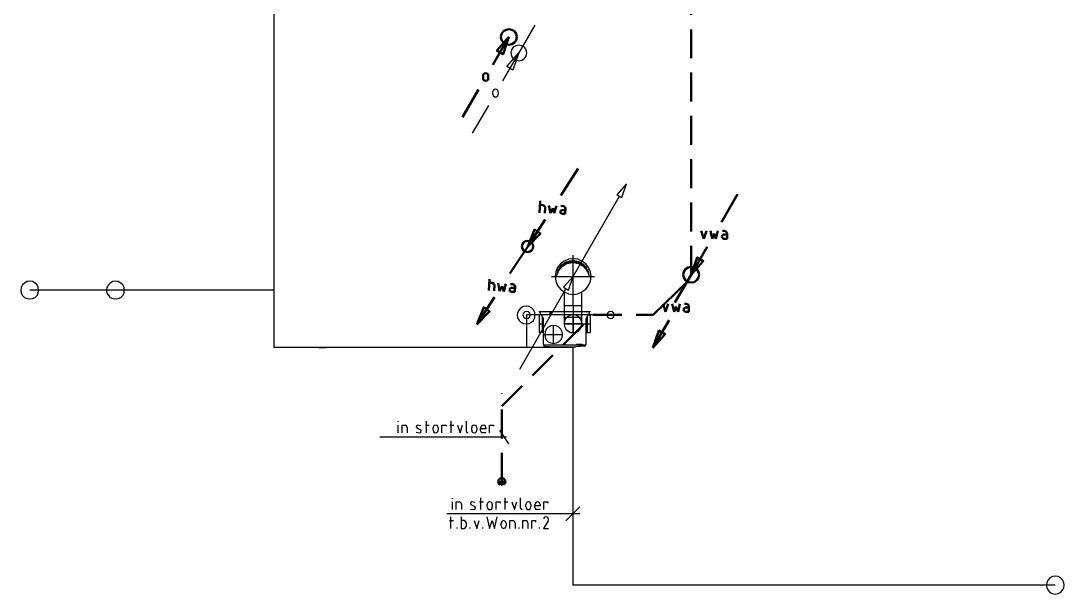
# Model space of a CAD drawing. Header units: metres. Extents: x -4.5 to 35.1, y -3.6 to 25.4.
# Drawn here: x 13.75 to 20.97, y 6.99 to 10.97 of the extents above; entities that cross this region are included whole.
import ezdxf

# ---------------------------------------------------------------- set-up
doc = ezdxf.new("R2010")
doc.units = ezdxf.units.M
doc.linetypes.add('VERDECKT2_S2', pattern=[0.27, 0.2, -0.07])
doc.layers.add('Standard', color=7, linetype='Continuous', lineweight=25)

msp = doc.modelspace()

# ---------------------------------------------------------------- linework, layer by layer
at = {"layer": 'Standard', "color": 202, "linetype": 'Continuous', "lineweight": 25}
for p, q in [((15.5, 12.93), (15.5, 8.7013)), ((17.307, 10.9361), (17.1968, 10.7442)), ((17.1458, 10.7646), (17.1417, 10.7442)), ((17.158, 10.783), (17.1458, 10.7646)), ((17.1764, 10.7932), (17.158, 10.783)), ((17.1968, 10.7973), (17.1764, 10.7932)), ((17.2172, 10.7932), (17.1968, 10.7973)), ((17.2356, 10.783), (17.2172, 10.7932)), ((17.2478, 10.7646), (17.2356, 10.783)), ((17.2519, 10.7442), (17.2478, 10.7646)), ((17.1968, 10.7442), (17.0845, 10.5503)), ((17.1417, 10.7442), (17.1458, 10.7218)), ((17.1458, 10.7218), (17.158, 10.7055)), ((17.158, 10.7055), (17.1764, 10.6932)), ((17.1764, 10.6932), (17.1968, 10.6891)), ((17.1968, 10.6891), (17.2172, 10.6932)), ((17.2172, 10.6932), (17.2356, 10.7055)), ((17.2356, 10.7055), (17.2478, 10.7218)), ((17.2478, 10.7218), (17.2519, 10.7442)), ((17.0192, 10.483), (17.0172, 10.4748)), ((17.0172, 10.4565), (17.0172, 10.4748)), ((17.0274, 10.4891), (17.0192, 10.483)), ((17.0356, 10.4912), (17.0274, 10.4891)), ((17.0437, 10.4891), (17.0356, 10.4912)), ((17.0519, 10.483), (17.0437, 10.4891)), ((17.0539, 10.4748), (17.0519, 10.483)), ((17.0539, 10.4748), (17.0539, 10.4565)), ((17.0172, 10.4565), (17.0192, 10.4463)), ((17.0192, 10.4463), (17.0274, 10.4402)), ((17.0274, 10.4402), (17.0356, 10.4381)), ((17.0356, 10.4381), (17.0437, 10.4402)), ((17.0437, 10.4402), (17.0519, 10.4463)), ((17.0519, 10.4463), (17.0539, 10.4565)), ((16.9866, 10.3789), (16.8743, 10.1871)), ((17.9417, 9.836), (17.8764, 9.7605)), ((17.9091, 9.7422), (17.9417, 9.836)), ((17.8764, 9.7605), (17.9091, 9.7422)), ((17.5723, 9.1952), (17.8927, 9.7503)), ((17.5723, 9.0462), (17.5723, 9.3421)), ((17.4641, 9.2564), (17.4519, 9.2258)), ((17.4846, 9.2809), (17.4641, 9.2564)), ((17.4723, 9.2299), (17.4723, 9.2462)), ((17.4764, 9.234), (17.4764, 9.2503)), ((17.4784, 9.2381), (17.4784, 9.2544)), ((17.4805, 9.2421), (17.4805, 9.2585)), ((17.4825, 9.2442), (17.4825, 9.2625)), ((17.5111, 9.3013), (17.4846, 9.2809)), ((17.4866, 9.2483), (17.4866, 9.2646)), ((17.4886, 9.2503), (17.4886, 9.2687)), ((17.4907, 9.2523), (17.4907, 9.2707)), ((17.4927, 9.2564), (17.4927, 9.2727)), ((17.4948, 9.2585), (17.4948, 9.2768)), ((17.4988, 9.2605), (17.4988, 9.2789)), ((17.5009, 9.2625), (17.5009, 9.2809)), ((17.5029, 9.2646), (17.5029, 9.283)), ((17.505, 9.2666), (17.505, 9.285)), ((17.507, 9.2666), (17.507, 9.285)), ((17.5396, 9.3136), (17.5111, 9.3013)), ((17.5111, 9.2687), (17.5111, 9.287)), ((17.5131, 9.2707), (17.5131, 9.2891)), ((17.5152, 9.2727), (17.5152, 9.2911)), ((17.5172, 9.2727), (17.5172, 9.2932)), ((17.5192, 9.2748), (17.5192, 9.2932)), ((17.5233, 9.2768), (17.5233, 9.2952)), ((17.5254, 9.2768), (17.5254, 9.2952)), ((17.5274, 9.2789), (17.5274, 9.2972)), ((17.5294, 9.2789), (17.5294, 9.2972)), ((17.5335, 9.2809), (17.5335, 9.2993)), ((17.5356, 9.2809), (17.5356, 9.2993)), ((17.5376, 9.283), (17.5376, 9.3013)), ((17.5723, 9.3177), (17.5396, 9.3136)), ((17.5396, 9.283), (17.5396, 9.3013)), ((17.5417, 9.283), (17.5417, 9.3013)), ((17.5458, 9.285), (17.5458, 9.3034)), ((17.5478, 9.285), (17.5478, 9.3034)), ((17.5499, 9.285), (17.5499, 9.3034)), ((17.5519, 9.285), (17.5519, 9.3054)), ((17.5539, 9.287), (17.5539, 9.3054)), ((17.558, 9.287), (17.558, 9.3054)), ((17.5601, 9.287), (17.5601, 9.3054)), ((17.5621, 9.287), (17.5621, 9.3054)), ((17.5641, 9.287), (17.5641, 9.3054)), ((17.5682, 9.287), (17.5682, 9.3054)), ((17.5703, 9.287), (17.5703, 9.3054)), ((17.605, 9.3136), (17.5723, 9.3177)), ((17.5723, 9.287), (17.5723, 9.3054)), ((17.5744, 9.287), (17.5744, 9.3054)), ((17.5764, 9.287), (17.5764, 9.3054)), ((17.5805, 9.287), (17.5805, 9.3054)), ((17.5825, 9.287), (17.5825, 9.3054)), ((17.5846, 9.287), (17.5846, 9.3054)), ((17.5866, 9.287), (17.5866, 9.3054)), ((17.5887, 9.287), (17.5887, 9.3054)), ((17.5927, 9.285), (17.5927, 9.3054)), ((17.5948, 9.285), (17.5948, 9.3034)), ((17.5968, 9.285), (17.5968, 9.3034)), ((17.5988, 9.285), (17.5988, 9.3034)), ((17.6009, 9.283), (17.6009, 9.3013)), ((17.6335, 9.3013), (17.605, 9.3136)), ((17.605, 9.283), (17.605, 9.3013)), ((17.607, 9.283), (17.607, 9.3013)), ((17.609, 9.2809), (17.609, 9.2993)), ((17.6111, 9.2809), (17.6111, 9.2993)), ((17.6152, 9.2789), (17.6152, 9.2972)), ((17.6172, 9.2789), (17.6172, 9.2972)), ((17.6192, 9.2768), (17.6192, 9.2952)), ((17.6213, 9.2768), (17.6213, 9.2952)), ((17.6233, 9.2748), (17.6233, 9.2932)), ((17.6274, 9.2727), (17.6274, 9.2932)), ((17.6294, 9.2727), (17.6294, 9.2911)), ((17.6315, 9.2707), (17.6315, 9.2891)), ((17.6601, 9.2809), (17.6335, 9.3013)), ((17.6335, 9.2687), (17.6335, 9.287)), ((17.6356, 9.2666), (17.6356, 9.285)), ((17.6396, 9.2666), (17.6396, 9.285)), ((17.6417, 9.2646), (17.6417, 9.283)), ((17.6437, 9.2625), (17.6437, 9.2809)), ((17.6458, 9.2605), (17.6458, 9.2789)), ((17.6499, 9.2585), (17.6499, 9.2768)), ((17.6519, 9.2564), (17.6519, 9.2727)), ((17.654, 9.2523), (17.654, 9.2707)), ((17.656, 9.2503), (17.656, 9.2687)), ((17.658, 9.2483), (17.658, 9.2646)), ((17.6784, 9.2564), (17.6601, 9.2809)), ((17.6621, 9.2442), (17.6621, 9.2625)), ((17.6642, 9.2421), (17.6642, 9.2585)), ((17.6662, 9.2381), (17.6662, 9.2544)), ((17.6682, 9.234), (17.6682, 9.2503)), ((17.6703, 9.2299), (17.6703, 9.2462)), ((17.6927, 9.2258), (17.6784, 9.2564)), ((17.4233, 9.1952), (17.7213, 9.1952)), ((17.4519, 9.2258), (17.4478, 9.1952)), ((17.4478, 9.1952), (17.4519, 9.1625)), ((17.46, 9.1972), (17.46, 9.2054)), ((17.4641, 9.2075), (17.4641, 9.2197)), ((17.4662, 9.2136), (17.4662, 9.2299)), ((17.4682, 9.2197), (17.4682, 9.236)), ((17.4703, 9.2258), (17.4703, 9.2421)), ((17.5723, 9.1952), (17.507, 9.1197)), ((17.5396, 9.0993), (17.5723, 9.1952)), ((17.6744, 9.2258), (17.6744, 9.2421)), ((17.6764, 9.2197), (17.6764, 9.236)), ((17.6784, 9.2136), (17.6784, 9.2299)), ((17.6805, 9.2075), (17.6805, 9.2197)), ((17.6846, 9.1972), (17.6846, 9.2054)), ((17.6968, 9.1952), (17.6927, 9.2258)), ((17.6927, 9.1625), (17.6968, 9.1952)), ((13.7512, 9.1184), (13.7492, 9.1)), ((13.7594, 9.1368), (13.7512, 9.1184)), ((13.7737, 9.149), (13.7594, 9.1368)), ((13.792, 9.1592), (13.7737, 9.149)), ((13.8104, 9.1612), (13.792, 9.1592)), ((13.8287, 9.1592), (13.8104, 9.1612)), ((13.8471, 9.149), (13.8287, 9.1592)), ((13.8614, 9.1368), (13.8471, 9.149)), ((13.8696, 9.1184), (13.8614, 9.1368)), ((13.8716, 9.1), (13.8696, 9.1184)), ((14.3451, 9.1184), (14.3431, 9.1)), ((14.3553, 9.1368), (14.3451, 9.1184)), ((14.3675, 9.149), (14.3553, 9.1368)), ((14.3859, 9.1592), (14.3675, 9.149)), ((14.4043, 9.1612), (14.3859, 9.1592)), ((14.4226, 9.1592), (14.4043, 9.1612)), ((14.441, 9.149), (14.4226, 9.1592)), ((14.4553, 9.1368), (14.441, 9.149)), ((14.4635, 9.1184), (14.4553, 9.1368)), ((14.4655, 9.1), (14.4635, 9.1184)), ((17.2029, 8.5523), (17.5233, 9.1095)), ((17.4519, 9.1625), (17.4641, 9.1319)), ((17.4641, 9.1319), (17.4846, 9.1074)), ((17.4846, 9.1074), (17.5111, 9.087)), ((17.507, 9.1197), (17.5396, 9.0993)), ((17.6335, 9.087), (17.6601, 9.1074)), ((17.6601, 9.1074), (17.6784, 9.1319)), ((17.6784, 9.1319), (17.6927, 9.1625)), ((13.7492, 9.1), (13.7512, 9.0796)), ((13.7512, 9.0796), (13.7594, 9.0633)), ((13.7594, 9.0633), (13.7737, 9.049)), ((13.7737, 9.049), (13.792, 9.0408)), ((13.792, 9.0408), (13.8104, 9.0388)), ((15.5, 9.1), (13.8104, 9.1)), ((13.8104, 9.0388), (13.8287, 9.0408)), ((13.8287, 9.0408), (13.8471, 9.049)), ((13.8471, 9.049), (13.8614, 9.0633)), ((13.8614, 9.0633), (13.8696, 9.0796)), ((13.8696, 9.0796), (13.8716, 9.1)), ((14.3431, 9.1), (14.3451, 9.0796)), ((14.3451, 9.0796), (14.3553, 9.0633)), ((14.3553, 9.0633), (14.3675, 9.049)), ((14.3675, 9.049), (14.3859, 9.0408)), ((14.3859, 9.0408), (14.4043, 9.0388)), ((14.4043, 9.0388), (14.4226, 9.0408)), ((14.4226, 9.0408), (14.441, 9.049)), ((14.441, 9.049), (14.4553, 9.0633)), ((14.4553, 9.0633), (14.4635, 9.0796)), ((14.4635, 9.0796), (14.4655, 9.1)), ((17.5111, 9.087), (17.5396, 9.0748)), ((17.5111, 9.087), (17.5111, 8.9911)), ((17.5396, 9.0748), (17.5723, 9.0707)), ((17.5723, 8.9911), (17.5723, 9.087)), ((17.5723, 9.0707), (17.605, 9.0748)), ((17.605, 9.0748), (17.6335, 9.087)), ((17.6335, 8.9911), (17.6335, 9.087)), ((17.1983, 8.9634), (17.1881, 8.9451)), ((17.2106, 8.9777), (17.1983, 8.9634)), ((17.2289, 8.9859), (17.2106, 8.9777)), ((17.2473, 8.9879), (17.2289, 8.9859)), ((17.2677, 8.9859), (17.2473, 8.9879)), ((17.284, 8.9777), (17.2677, 8.9859)), ((17.2983, 8.9634), (17.284, 8.9777)), ((17.3065, 8.9451), (17.2983, 8.9634)), ((17.6335, 8.9911), (17.5111, 8.9911)), ((17.5111, 8.9911), (17.5111, 8.8666)), ((17.5723, 8.9911), (17.5723, 8.8054)), ((17.6335, 8.8666), (17.6335, 8.9911)), ((17.1881, 8.9451), (17.1861, 8.9267)), ((17.1861, 8.9267), (17.1881, 8.9083)), ((17.1881, 8.9083), (17.1983, 8.89)), ((17.1983, 8.89), (17.2106, 8.8777)), ((17.709, 8.9278), (17.2499, 8.9278)), ((17.2499, 8.9278), (17.2499, 8.7013)), ((17.284, 8.8777), (17.2983, 8.89)), ((17.2983, 8.89), (17.3065, 8.9083)), ((17.3085, 8.9267), (17.3065, 8.9451)), ((17.3065, 8.9083), (17.3085, 8.9267)), ((17.3376, 8.9523), (17.6907, 8.9523)), ((17.3376, 8.9523), (17.3376, 8.9483)), ((17.3376, 8.9483), (17.3397, 8.9483)), ((17.3519, 8.9278), (17.3376, 8.9278)), ((17.3376, 8.9278), (17.3376, 8.8054)), ((17.3397, 8.9483), (17.3682, 8.9013)), ((17.358, 8.9156), (17.358, 8.8054)), ((17.3621, 8.9523), (17.3621, 8.9503)), ((17.3621, 8.9503), (17.3621, 8.9483)), ((17.3621, 8.9483), (17.3641, 8.9483)), ((17.6642, 8.9483), (17.3641, 8.9483)), ((17.3682, 8.7237), (17.3682, 8.9013)), ((17.4131, 8.9299), (17.4131, 8.9483)), ((17.4131, 8.9299), (17.4152, 8.9278)), ((17.4193, 8.9278), (17.4152, 8.9278)), ((17.4193, 8.9278), (17.4213, 8.9299)), ((17.4213, 8.9299), (17.4233, 8.9299)), ((17.4233, 8.9299), (17.4233, 8.9483)), ((17.6335, 8.9095), (17.507, 8.9095)), ((17.5131, 8.885), (17.5111, 8.8666)), ((17.5213, 8.9033), (17.5131, 8.885)), ((17.5356, 8.9176), (17.5213, 8.9033)), ((17.5539, 8.9258), (17.5356, 8.9176)), ((17.5723, 8.9278), (17.5539, 8.9258)), ((17.5907, 8.9258), (17.5723, 8.9278)), ((17.5723, 8.8054), (17.5723, 8.9278)), ((17.609, 8.9176), (17.5907, 8.9258)), ((17.6213, 8.9033), (17.609, 8.9176)), ((17.6315, 8.885), (17.6213, 8.9033)), ((17.6335, 8.8666), (17.6315, 8.885)), ((17.6886, 8.9483), (17.6601, 8.9013)), ((17.6601, 8.9013), (17.6601, 8.7237)), ((17.6642, 8.9483), (17.6662, 8.9483)), ((17.6662, 8.9483), (17.6682, 8.9503)), ((17.6682, 8.9523), (17.6682, 8.9503)), ((17.6703, 8.9156), (17.6703, 8.8054)), ((17.6784, 8.9278), (17.6907, 8.9278)), ((17.6886, 8.9483), (17.6907, 8.9483)), ((17.6907, 8.9483), (17.6886, 8.9483)), ((17.6907, 8.9523), (17.6907, 8.9483)), ((17.6907, 8.9278), (17.6907, 8.8054)), ((17.2106, 8.8777), (17.2289, 8.8675)), ((17.2289, 8.8675), (17.2473, 8.8655)), ((17.2473, 8.8655), (17.2677, 8.8675)), ((17.2677, 8.8675), (17.284, 8.8777)), ((17.3376, 8.8666), (17.3682, 8.8666)), ((17.3866, 8.8299), (17.3784, 8.8115)), ((17.4009, 8.8421), (17.3866, 8.8299)), ((17.4193, 8.8523), (17.4009, 8.8421)), ((17.4376, 8.8544), (17.4193, 8.8523)), ((17.456, 8.8523), (17.4376, 8.8544)), ((17.4376, 8.7299), (17.4376, 8.8544)), ((17.4744, 8.8421), (17.456, 8.8523)), ((17.4886, 8.8299), (17.4744, 8.8421)), ((17.4968, 8.8115), (17.4886, 8.8299)), ((17.5111, 8.8666), (17.5131, 8.8482)), ((17.5111, 8.8666), (17.6907, 8.8666)), ((17.6335, 8.8666), (17.5111, 8.8666)), ((17.5111, 8.8666), (17.5131, 8.8482)), ((17.5131, 8.8482), (17.5213, 8.8299)), ((17.5131, 8.8482), (17.5213, 8.8299)), ((17.5213, 8.8299), (17.5356, 8.8176)), ((17.5213, 8.8299), (17.5356, 8.8176)), ((17.5356, 8.8176), (17.5539, 8.8074)), ((17.5356, 8.8176), (17.5539, 8.8074)), ((17.5907, 8.8074), (17.609, 8.8176)), ((17.5907, 8.8074), (17.609, 8.8176)), ((17.609, 8.8176), (17.6213, 8.8299)), ((17.609, 8.8176), (17.6213, 8.8299)), ((17.6213, 8.8299), (17.6315, 8.8482)), ((17.6213, 8.8299), (17.6315, 8.8482)), ((17.6315, 8.8482), (17.6335, 8.8666)), ((17.6315, 8.8482), (17.6335, 8.8666)), ((17.3682, 8.8054), (17.3376, 8.8054)), ((17.3682, 8.7931), (17.4988, 8.7931)), ((17.3784, 8.8115), (17.3764, 8.7931)), ((17.3764, 8.7931), (17.3784, 8.7727)), ((17.3784, 8.7727), (17.3866, 8.7564)), ((17.3866, 8.7564), (17.4009, 8.7421)), ((17.4009, 8.7421), (17.4193, 8.7339)), ((17.456, 8.7339), (17.4744, 8.7421)), ((17.4744, 8.7421), (17.4886, 8.7564)), ((17.4886, 8.7564), (17.4968, 8.7727)), ((17.4988, 8.7931), (17.4968, 8.8115)), ((17.4968, 8.7727), (17.4988, 8.7931)), ((17.5539, 8.8074), (17.5723, 8.8054)), ((17.5539, 8.8074), (17.5723, 8.8054)), ((17.5723, 8.8054), (17.5907, 8.8074)), ((17.5723, 8.8054), (17.5907, 8.8074)), ((17.6601, 8.8054), (17.6703, 8.8054)), ((17.6703, 8.8054), (17.6907, 8.8054)), ((17.5703, 8.7013), (15.5, 8.7013)), ((15.8131, 8.7013), (15.862, 8.7013)), ((17.3682, 8.7237), (17.3703, 8.7217)), ((17.3682, 8.7217), (17.3682, 8.7197)), ((17.3682, 8.7217), (17.6601, 8.7217)), ((17.3682, 8.7197), (17.3703, 8.7135)), ((17.3703, 8.7217), (17.3703, 8.7237)), ((17.3703, 8.7217), (17.5968, 8.7217)), ((17.3703, 8.7135), (17.3743, 8.7115)), ((17.3743, 8.7115), (17.4396, 8.7074)), ((17.4193, 8.7339), (17.4376, 8.7299)), ((17.4376, 8.7299), (17.456, 8.7339)), ((17.4376, 8.7217), (17.4376, 8.7237)), ((17.4396, 8.7095), (17.4396, 8.7054)), ((17.5887, 8.7054), (17.4396, 8.7054)), ((17.5703, 8.7013), (17.5703, 7.0566)), ((17.654, 8.7115), (17.5887, 8.7074)), ((17.5887, 8.7095), (17.5887, 8.7054)), ((17.5968, 8.7258), (17.5968, 8.7237)), ((17.5968, 8.7258), (17.6356, 8.7258)), ((17.5968, 8.7237), (17.5968, 8.7217)), ((17.5968, 8.7217), (17.6335, 8.7217)), ((17.6131, 8.7176), (17.6131, 8.7095)), ((17.6131, 8.7176), (17.6172, 8.7176)), ((17.6152, 8.7135), (17.6172, 8.7135)), ((17.6172, 8.7176), (17.6172, 8.7095)), ((17.6335, 8.7217), (17.6356, 8.7237)), ((17.6356, 8.7258), (17.6356, 8.7237)), ((17.6356, 8.7217), (17.658, 8.7217)), ((17.654, 8.7115), (17.658, 8.7135)), ((17.658, 8.7217), (17.6601, 8.7237)), ((17.658, 8.7135), (17.6601, 8.7197)), ((17.6601, 8.7217), (17.6601, 8.7197)), ((17.0673, 7.7522), (17.0795, 7.7481)), ((17.0795, 7.7481), (17.0917, 7.7522)), ((16.7376, 7.6543), (16.7376, 7.6584)), ((16.9335, 7.5788), (16.9335, 7.6604)), ((17.1029, 7.5788), (17.1029, 7.6604)), ((17.209, 7.589), (17.209, 7.6604)), ((16.7376, 7.5788), (16.7376, 7.6319)), ((16.7641, 7.5788), (16.7641, 7.6319)), ((16.7641, 7.6319), (16.7845, 7.6319)), ((16.7947, 7.6278), (16.7845, 7.6319)), ((16.7988, 7.6176), (16.7947, 7.6278)), ((16.7988, 7.6176), (16.7988, 7.5788)), ((16.8641, 7.6298), (16.8621, 7.6196)), ((16.8621, 7.6196), (16.8682, 7.6115)), ((16.8723, 7.6319), (16.8641, 7.6298)), ((16.8682, 7.6115), (16.8927, 7.6013)), ((16.8927, 7.6278), (16.8723, 7.6319)), ((16.8968, 7.5931), (16.8927, 7.6013)), ((16.8947, 7.5829), (16.8968, 7.5931)), ((16.9253, 7.6339), (16.9519, 7.6339)), ((16.9805, 7.6237), (16.9784, 7.6155)), ((16.9784, 7.5972), (16.9784, 7.6155)), ((16.9784, 7.5972), (16.9805, 7.589)), ((16.9866, 7.6298), (16.9805, 7.6237)), ((16.9805, 7.589), (16.9866, 7.5808)), ((16.9968, 7.6339), (16.9866, 7.6298)), ((17.0049, 7.6298), (16.9968, 7.6339)), ((17.0111, 7.6237), (17.0049, 7.6298)), ((17.0049, 7.5808), (17.0111, 7.589)), ((17.0131, 7.6155), (17.0111, 7.6237)), ((17.0111, 7.589), (17.0131, 7.5972)), ((17.0131, 7.6155), (17.0131, 7.5972)), ((17.0396, 7.5788), (17.0396, 7.6339)), ((17.0396, 7.6339), (17.0682, 7.6339)), ((17.0682, 7.6339), (17.0682, 7.6237)), ((17.0947, 7.6339), (17.1213, 7.6339)), ((17.1478, 7.6339), (17.1662, 7.5788)), ((17.1662, 7.5788), (17.1825, 7.6339)), ((17.209, 7.589), (17.2131, 7.5829)), ((17.2478, 7.6237), (17.2458, 7.6155)), ((17.2458, 7.5972), (17.2458, 7.6155)), ((17.2458, 7.5972), (17.2478, 7.589)), ((17.2539, 7.6298), (17.2478, 7.6237)), ((17.2478, 7.589), (17.2539, 7.5808)), ((17.2641, 7.6339), (17.2539, 7.6298)), ((17.2723, 7.6298), (17.2641, 7.6339)), ((17.2784, 7.6237), (17.2723, 7.6298)), ((17.2723, 7.5808), (17.2784, 7.589)), ((17.2805, 7.6155), (17.2784, 7.6237)), ((17.2784, 7.589), (17.2805, 7.5972)), ((17.2805, 7.6155), (17.2805, 7.5972)), ((17.3111, 7.6237), (17.307, 7.6155)), ((17.307, 7.5931), (17.307, 7.6155)), ((17.3437, 7.6053), (17.307, 7.6053)), ((17.307, 7.5931), (17.3111, 7.5829)), ((17.3172, 7.6298), (17.3111, 7.6237)), ((17.3254, 7.6339), (17.3172, 7.6298)), ((17.3335, 7.6298), (17.3254, 7.6339)), ((17.3417, 7.6237), (17.3335, 7.6298)), ((17.3437, 7.6155), (17.3417, 7.6237)), ((17.3437, 7.6155), (17.3437, 7.6053)), ((17.3703, 7.5788), (17.3703, 7.6339)), ((17.3703, 7.6339), (17.3968, 7.6339)), ((17.3968, 7.6339), (17.3968, 7.6237)), ((17.6192, 7.5992), (17.5213, 7.5012)), ((17.6192, 7.5503), (16.6988, 7.5503)), ((16.7253, 7.4482), (16.7253, 7.5298)), ((16.7968, 7.5298), (16.7968, 7.4482)), ((16.8621, 7.5829), (16.8866, 7.5788)), ((16.8866, 7.5788), (16.8947, 7.5829)), ((16.9764, 7.5298), (16.9927, 7.4482)), ((16.9866, 7.5808), (16.9968, 7.5788)), ((16.9968, 7.5788), (17.0049, 7.5808)), ((17.0294, 7.4482), (17.0458, 7.5298)), ((17.2131, 7.5829), (17.2192, 7.5788)), ((17.2539, 7.5808), (17.2641, 7.5788)), ((17.2641, 7.5788), (17.2723, 7.5808)), ((17.3111, 7.5829), (17.3213, 7.5788)), ((17.3437, 7.5788), (17.3213, 7.5788)), ((17.3743, 7.5258), (17.3682, 7.5155)), ((17.3845, 7.5298), (17.3743, 7.5258)), ((17.3947, 7.5258), (17.3845, 7.5298)), ((17.4009, 7.5196), (17.3947, 7.5258)), ((17.4029, 7.5114), (17.4009, 7.5196)), ((16.7172, 7.5033), (16.7437, 7.5033)), ((16.7702, 7.4482), (16.7702, 7.4543)), ((16.8172, 7.5033), (16.7968, 7.5033)), ((16.7968, 7.4482), (16.8172, 7.4482)), ((16.8274, 7.4972), (16.8172, 7.5033)), ((16.8172, 7.4482), (16.8274, 7.4543)), ((16.8335, 7.487), (16.8274, 7.4972)), ((16.8274, 7.4543), (16.8335, 7.4645)), ((16.8335, 7.4645), (16.8335, 7.487)), ((16.86, 7.4482), (16.86, 7.4543)), ((16.8866, 7.5033), (16.9049, 7.4482)), ((16.9049, 7.4482), (16.9213, 7.5033)), ((16.9478, 7.4482), (16.9478, 7.4543)), ((16.9927, 7.4482), (17.0111, 7.5033)), ((17.0111, 7.5033), (17.0294, 7.4482)), ((17.0764, 7.4931), (17.0743, 7.4849)), ((17.0743, 7.4666), (17.0743, 7.4849)), ((17.0743, 7.4666), (17.0764, 7.4584)), ((17.0825, 7.4992), (17.0764, 7.4931)), ((17.0764, 7.4584), (17.0825, 7.4523)), ((17.0907, 7.5033), (17.0825, 7.4992)), ((17.0825, 7.4523), (17.0907, 7.4482)), ((17.1009, 7.4992), (17.0907, 7.5033)), ((17.0907, 7.4482), (17.1009, 7.4523)), ((17.107, 7.4931), (17.1009, 7.4992)), ((17.1009, 7.4523), (17.107, 7.4584)), ((17.109, 7.4849), (17.107, 7.4931)), ((17.107, 7.4584), (17.109, 7.4666)), ((17.109, 7.4849), (17.109, 7.4666)), ((17.1356, 7.4482), (17.1356, 7.5033)), ((17.1356, 7.5033), (17.156, 7.5033)), ((17.1662, 7.4972), (17.156, 7.5033)), ((17.1723, 7.487), (17.1662, 7.4972)), ((17.1723, 7.487), (17.1723, 7.4482)), ((17.1988, 7.4482), (17.1988, 7.4543)), ((17.2254, 7.4482), (17.2254, 7.5033)), ((17.2254, 7.5033), (17.2458, 7.5033)), ((17.256, 7.4972), (17.2458, 7.5033)), ((17.2601, 7.487), (17.256, 7.4972)), ((17.2601, 7.487), (17.2601, 7.4482)), ((17.2866, 7.4482), (17.2866, 7.5033)), ((17.2866, 7.5033), (17.3131, 7.5033)), ((17.3131, 7.5033), (17.3131, 7.4931)), ((17.3397, 7.4482), (17.3397, 7.4543)), ((17.4009, 7.5012), (17.3682, 7.4482)), ((17.3682, 7.4482), (17.4029, 7.4482)), ((17.4009, 7.5012), (17.4029, 7.5114)), ((20.862, 7.0933), (20.8518, 7.0749)), ((20.8743, 7.1055), (20.862, 7.0933)), ((20.8926, 7.1157), (20.8743, 7.1055)), ((20.911, 7.1178), (20.8926, 7.1157)), ((20.9314, 7.1157), (20.911, 7.1178)), ((20.9477, 7.1055), (20.9314, 7.1157)), ((20.962, 7.0933), (20.9477, 7.1055)), ((20.9702, 7.0749), (20.962, 7.0933)), ((20.911, 7.0566), (17.5703, 7.0566)), ((20.8518, 7.0749), (20.8498, 7.0566)), ((20.8498, 7.0566), (20.8518, 7.0362)), ((20.8518, 7.0362), (20.862, 7.0198)), ((20.862, 7.0198), (20.8743, 7.0055)), ((20.9477, 7.0055), (20.962, 7.0198)), ((20.962, 7.0198), (20.9702, 7.0362)), ((20.9722, 7.0566), (20.9702, 7.0749)), ((20.9702, 7.0362), (20.9722, 7.0566)), ((20.8743, 7.0055), (20.8926, 6.9974)), ((20.8926, 6.9974), (20.911, 6.9933)), ((20.911, 6.9933), (20.9314, 6.9974)), ((20.9314, 6.9974), (20.9477, 7.0055))]:
    msp.add_line(p, q, dxfattribs=at)
at = {"layer": 'Standard', "color": 32, "linetype": 'VERDECKT2_S2', "lineweight": 50}
for p, q in [((18.39, 9.2068), (18.39, 11.0438)), ((17.0795, 8.2962), (17.709, 8.9278)), ((17.709, 8.9278), (18.127, 8.9278)), ((17.0795, 8.383), (17.0795, 8.3848)), ((17.0795, 7.7726), (17.0795, 8.2962)), ((17.0571, 7.7848), (17.055, 7.7726)), ((17.104, 7.7726), (17.055, 7.7726)), ((17.055, 7.7726), (17.0571, 7.7603)), ((17.0673, 7.795), (17.0571, 7.7848)), ((17.0571, 7.7603), (17.0673, 7.7522)), ((17.0795, 7.7971), (17.0673, 7.795)), ((17.0795, 7.7971), (17.0795, 7.7481)), ((17.0917, 7.795), (17.0795, 7.7971)), ((17.0999, 7.7848), (17.0917, 7.795)), ((17.0917, 7.7522), (17.0999, 7.7603)), ((17.104, 7.7726), (17.0999, 7.7848)), ((17.0999, 7.7603), (17.104, 7.7726))]:
    msp.add_line(p, q, dxfattribs=at)
at = {"layer": 'Standard', "color": 32, "linetype": 'Continuous', "lineweight": 50}
for p, q in [((17.1284, 10.9083), (17.108, 10.9042)), ((17.1488, 10.9042), (17.1284, 10.9083)), ((17.1284, 10.8552), (17.0162, 10.6614)), ((17.0774, 10.8756), (17.0733, 10.8552)), ((17.0733, 10.8552), (17.0774, 10.8328)), ((17.0896, 10.894), (17.0774, 10.8756)), ((17.108, 10.9042), (17.0896, 10.894)), ((17.1672, 10.894), (17.1488, 10.9042)), ((17.1794, 10.8756), (17.1672, 10.894)), ((17.1835, 10.8552), (17.1794, 10.8756)), ((17.1794, 10.8328), (17.1835, 10.8552)), ((17.0774, 10.8328), (17.0896, 10.8165)), ((17.0896, 10.8165), (17.108, 10.8042)), ((17.108, 10.8042), (17.1284, 10.8001)), ((17.1284, 10.8001), (17.1488, 10.8042)), ((17.1488, 10.8042), (17.1672, 10.8165)), ((17.1672, 10.8165), (17.1794, 10.8328)), ((16.9509, 10.594), (16.9488, 10.5858)), ((16.9488, 10.5675), (16.9488, 10.5858)), ((16.9488, 10.5675), (16.9509, 10.5573)), ((16.959, 10.6001), (16.9509, 10.594)), ((16.9509, 10.5573), (16.959, 10.5512)), ((16.9672, 10.6022), (16.959, 10.6001)), ((16.959, 10.5512), (16.9672, 10.5491)), ((16.9754, 10.6001), (16.9672, 10.6022)), ((16.9672, 10.5491), (16.9754, 10.5512)), ((16.9835, 10.594), (16.9754, 10.6001)), ((16.9754, 10.5512), (16.9835, 10.5573)), ((16.9856, 10.5858), (16.9835, 10.594)), ((16.9835, 10.5573), (16.9856, 10.5675)), ((16.9856, 10.5858), (16.9856, 10.5675)), ((16.9182, 10.4899), (16.806, 10.2981)), ((18.6002, 9.5701), (18.7105, 9.764)), ((18.4594, 9.5109), (18.4778, 9.4558)), ((18.4778, 9.4558), (18.4962, 9.5109)), ((18.5227, 9.5109), (18.5349, 9.4558)), ((18.5349, 9.4558), (18.5492, 9.4926)), ((18.5492, 9.4926), (18.5615, 9.4558)), ((18.5615, 9.4558), (18.5757, 9.5109)), ((18.6064, 9.4803), (18.6023, 9.4701)), ((18.6023, 9.4701), (18.6064, 9.4599)), ((18.6064, 9.5109), (18.6227, 9.5109)), ((18.6166, 9.4844), (18.6064, 9.4803)), ((18.6166, 9.4844), (18.639, 9.4844)), ((18.6329, 9.5048), (18.6227, 9.5109)), ((18.639, 9.4946), (18.6329, 9.5048)), ((18.639, 9.4946), (18.639, 9.4558)), ((18.39, 9.2068), (18.5002, 9.3987)), ((18.6064, 9.4599), (18.6166, 9.4558)), ((18.639, 9.4558), (18.6166, 9.4558)), ((18.3513, 9.2456), (18.339, 9.2273)), ((18.3696, 9.2558), (18.3513, 9.2456)), ((18.39, 9.2619), (18.3696, 9.2558)), ((18.4104, 9.2558), (18.39, 9.2619)), ((18.4288, 9.2456), (18.4104, 9.2558)), ((18.4411, 9.2273), (18.4288, 9.2456)), ((18.2778, 9.013), (18.39, 9.2068)), ((18.339, 9.2273), (18.3349, 9.2068)), ((18.3349, 9.2068), (18.339, 9.1864)), ((18.339, 9.1864), (18.3513, 9.1681)), ((18.4288, 9.1681), (18.4411, 9.1864)), ((18.4451, 9.2068), (18.4411, 9.2273)), ((18.4411, 9.1864), (18.4451, 9.2068)), ((18.127, 8.9278), (18.3614, 9.1574)), ((18.3513, 9.1681), (18.3696, 9.1558)), ((18.3696, 9.1558), (18.39, 9.1518)), ((18.39, 9.1518), (18.4104, 9.1558)), ((18.4104, 9.1558), (18.4288, 9.1681)), ((18.197, 9.005), (18.2134, 8.9499)), ((18.2134, 8.9499), (18.2317, 9.005)), ((18.2583, 9.005), (18.2725, 8.9499)), ((18.2725, 8.9499), (18.2848, 8.9866)), ((18.2848, 8.9866), (18.2991, 8.9499)), ((18.2991, 8.9499), (18.3113, 9.005)), ((18.342, 8.9744), (18.3379, 8.9642)), ((18.3379, 8.9642), (18.342, 8.954)), ((18.3521, 8.9785), (18.342, 8.9744)), ((18.344, 9.005), (18.3583, 9.005)), ((18.3521, 8.9785), (18.3746, 8.9785)), ((18.3705, 8.9989), (18.3583, 9.005)), ((18.3746, 8.9887), (18.3705, 8.9989)), ((18.3746, 8.9887), (18.3746, 8.9499)), ((18.1256, 8.7009), (18.2379, 8.8927)), ((18.342, 8.954), (18.3521, 8.9499)), ((18.3746, 8.9499), (18.3521, 8.9499))]:
    msp.add_line(p, q, dxfattribs=at)
at = {"layer": 'Standard', "color": 4, "linetype": 'Continuous', "lineweight": 50}
for p, q in [((17.4866, 9.7544), (17.607, 9.9422)), ((17.3397, 9.636), (17.3437, 9.7177)), ((17.3437, 9.6911), (17.3621, 9.6891)), ((17.3743, 9.685), (17.3621, 9.6891)), ((17.3784, 9.6728), (17.3743, 9.685)), ((17.405, 9.687), (17.4152, 9.632)), ((17.4417, 9.632), (17.458, 9.685)), ((17.4886, 9.683), (17.505, 9.6809)), ((17.5152, 9.6768), (17.505, 9.6809)), ((17.3784, 9.6728), (17.3764, 9.634)), ((17.4152, 9.632), (17.4315, 9.6687)), ((17.4315, 9.6687), (17.4417, 9.632)), ((17.4866, 9.6524), (17.4825, 9.6422)), ((17.4825, 9.6422), (17.4866, 9.634)), ((17.4968, 9.6544), (17.4866, 9.6524)), ((17.4866, 9.634), (17.4948, 9.6279)), ((17.5172, 9.6279), (17.4948, 9.6279)), ((17.4968, 9.6544), (17.5192, 9.6544)), ((17.5192, 9.6646), (17.5152, 9.6768)), ((17.5192, 9.6646), (17.5172, 9.6279)), ((17.258, 9.4013), (17.3784, 9.5891)), ((17.1356, 9.2156), (17.258, 9.4013)), ((17.2213, 9.4176), (17.2172, 9.4013)), ((17.2172, 9.4013), (17.2213, 9.3871)), ((17.2295, 9.4299), (17.2213, 9.4176)), ((17.2417, 9.438), (17.2295, 9.4299)), ((17.258, 9.4421), (17.2417, 9.438)), ((17.2723, 9.438), (17.258, 9.4421)), ((17.2845, 9.4299), (17.2723, 9.438)), ((17.2948, 9.4176), (17.2845, 9.4299)), ((17.2968, 9.4013), (17.2948, 9.4176)), ((17.2948, 9.3871), (17.2968, 9.4013)), ((17.2213, 9.3871), (17.2295, 9.3748)), ((17.2295, 9.3748), (17.2417, 9.3666)), ((17.2417, 9.3666), (17.258, 9.3625)), ((17.258, 9.3625), (17.2723, 9.3666)), ((17.2723, 9.3666), (17.2845, 9.3748)), ((17.2845, 9.3748), (17.2948, 9.3871)), ((16.9886, 9.0972), (16.9927, 9.1768)), ((16.9927, 9.1503), (17.0131, 9.1503)), ((17.0233, 9.1442), (17.0131, 9.1503)), ((17.0274, 9.134), (17.0233, 9.1442)), ((17.0274, 9.134), (17.0253, 9.0952)), ((17.0539, 9.1483), (17.0641, 9.0931)), ((17.0641, 9.0931), (17.0805, 9.1278)), ((17.0805, 9.1278), (17.0927, 9.0911)), ((17.0927, 9.0911), (17.107, 9.1442)), ((17.1376, 9.1115), (17.1315, 9.1034)), ((17.1315, 9.1034), (17.1356, 9.0931)), ((17.1458, 9.1156), (17.1376, 9.1115)), ((17.1396, 9.1421), (17.1539, 9.1421)), ((17.1458, 9.1156), (17.1682, 9.1156)), ((17.1662, 9.136), (17.1539, 9.1421)), ((17.1703, 9.1258), (17.1662, 9.136)), ((17.1703, 9.1258), (17.1682, 9.087)), ((16.907, 8.8625), (17.0274, 9.0503)), ((17.1356, 9.0931), (17.1458, 9.0891)), ((17.1682, 9.087), (17.1458, 9.0891))]:
    msp.add_line(p, q, dxfattribs=at)
at = {"layer": 'Standard', "color": 32, "linetype": 'Continuous', "lineweight": 25}
for p, q in [((17.2295, 8.9401), (17.2254, 8.9278)), ((17.2254, 8.9278), (17.2295, 8.9156)), ((17.2376, 8.9483), (17.2295, 8.9401)), ((17.2295, 8.9156), (17.2376, 8.9054)), ((17.2499, 8.9523), (17.2376, 8.9483)), ((17.2376, 8.9054), (17.2499, 8.9033)), ((17.2621, 8.9483), (17.2499, 8.9523)), ((17.2499, 8.9033), (17.2621, 8.9054)), ((17.2723, 8.9401), (17.2621, 8.9483)), ((17.2621, 8.9054), (17.2723, 8.9156)), ((17.2743, 8.9278), (17.2723, 8.9401)), ((17.2723, 8.9156), (17.2743, 8.9278)), ((17.8111, 8.9401), (17.807, 8.9278)), ((17.807, 8.9278), (17.8111, 8.9156)), ((17.8192, 8.9483), (17.8111, 8.9401)), ((17.8111, 8.9156), (17.8192, 8.9054)), ((17.8315, 8.9523), (17.8192, 8.9483)), ((17.8192, 8.9054), (17.8315, 8.9033)), ((17.8438, 8.9483), (17.8315, 8.9523)), ((17.8315, 8.9033), (17.8438, 8.9054)), ((17.854, 8.9401), (17.8438, 8.9483)), ((17.8438, 8.9054), (17.854, 8.9156)), ((17.856, 8.9278), (17.854, 8.9401)), ((17.854, 8.9156), (17.856, 8.9278)), ((16.3621, 8.187), (16.3621, 8.1911)), ((16.3621, 8.1115), (16.3621, 8.1646)), ((16.3886, 8.1115), (16.3886, 8.1646)), ((16.3886, 8.1646), (16.409, 8.1646)), ((16.4192, 8.1605), (16.409, 8.1646)), ((16.4968, 8.1646), (16.4886, 8.1605)), ((16.5172, 8.1605), (16.4968, 8.1646)), ((16.5498, 8.1646), (16.5763, 8.1646)), ((16.558, 8.1115), (16.558, 8.1911)), ((16.6111, 8.1625), (16.6049, 8.1564)), ((16.6213, 8.1646), (16.6111, 8.1625)), ((16.6294, 8.1625), (16.6213, 8.1646)), ((16.6356, 8.1564), (16.6294, 8.1625)), ((16.6641, 8.1115), (16.6641, 8.1646)), ((16.6641, 8.1646), (16.6927, 8.1646)), ((16.6927, 8.1646), (16.6927, 8.1564)), ((16.7192, 8.1646), (16.7457, 8.1646)), ((16.7274, 8.1115), (16.7274, 8.1911)), ((16.7723, 8.1646), (16.7907, 8.1115)), ((16.7907, 8.1115), (16.807, 8.1646)), ((16.8335, 8.1196), (16.8335, 8.1911)), ((16.8784, 8.1625), (16.8723, 8.1564)), ((16.8886, 8.1646), (16.8784, 8.1625)), ((16.8968, 8.1625), (16.8886, 8.1646)), ((16.9029, 8.1564), (16.8968, 8.1625)), ((16.9417, 8.1625), (16.9355, 8.1564)), ((16.9498, 8.1646), (16.9417, 8.1625)), ((16.958, 8.1625), (16.9498, 8.1646)), ((16.9662, 8.1564), (16.958, 8.1625)), ((16.9947, 8.1115), (16.9947, 8.1646)), ((16.9947, 8.1646), (17.0213, 8.1646)), ((17.0213, 8.1646), (17.0213, 8.1564)), ((16.4233, 8.1482), (16.4192, 8.1605)), ((16.4233, 8.1482), (16.4233, 8.1115)), ((16.4886, 8.1605), (16.4865, 8.1523)), ((16.4865, 8.1523), (16.4927, 8.1441)), ((16.4865, 8.1156), (16.511, 8.1115)), ((16.4927, 8.1441), (16.5172, 8.1319)), ((16.511, 8.1115), (16.5192, 8.1156)), ((16.5213, 8.1258), (16.5172, 8.1319)), ((16.5192, 8.1156), (16.5213, 8.1258)), ((16.6049, 8.1564), (16.6029, 8.1462)), ((16.6029, 8.1298), (16.6029, 8.1462)), ((16.6029, 8.1298), (16.6049, 8.1196)), ((16.6049, 8.1196), (16.6111, 8.1135)), ((16.6111, 8.1135), (16.6213, 8.1115)), ((16.6213, 8.1115), (16.6294, 8.1135)), ((16.6294, 8.1135), (16.6356, 8.1196)), ((16.6376, 8.1462), (16.6356, 8.1564)), ((16.6356, 8.1196), (16.6376, 8.1298)), ((16.6376, 8.1462), (16.6376, 8.1298)), ((16.8335, 8.1196), (16.8376, 8.1135)), ((16.8376, 8.1135), (16.8437, 8.1115)), ((16.8723, 8.1564), (16.8703, 8.1462)), ((16.8703, 8.1298), (16.8703, 8.1462)), ((16.8703, 8.1298), (16.8723, 8.1196)), ((16.8723, 8.1196), (16.8784, 8.1135)), ((16.8784, 8.1135), (16.8886, 8.1115)), ((16.8886, 8.1115), (16.8968, 8.1135)), ((16.8968, 8.1135), (16.9029, 8.1196)), ((16.9049, 8.1462), (16.9029, 8.1564)), ((16.9029, 8.1196), (16.9049, 8.1298)), ((16.9049, 8.1462), (16.9049, 8.1298)), ((16.9355, 8.1564), (16.9315, 8.1462)), ((16.9315, 8.1258), (16.9315, 8.1462)), ((16.9682, 8.138), (16.9315, 8.138)), ((16.9315, 8.1258), (16.9355, 8.1156)), ((16.9355, 8.1156), (16.9458, 8.1115)), ((16.9682, 8.1115), (16.9458, 8.1115)), ((16.9682, 8.1462), (16.9662, 8.1564)), ((16.9682, 8.1462), (16.9682, 8.138)), ((17.0621, 8.1298), (17.1254, 8.0339)), ((16.2355, 8.0829), (17.1111, 8.0829))]:
    msp.add_line(p, q, dxfattribs=at)
at = {"layer": 'Standard', "color": 7, "linetype": 'Continuous', "lineweight": 50}
for points in [[(17.1284, 10.8552), (17.0876, 10.7348), (17.0448, 10.7593), (17.1284, 10.8552)], [(17.258, 9.4013), (17.305, 9.5197), (17.3458, 9.4932), (17.258, 9.4013)], [(18.39, 9.2068), (18.4308, 9.3252), (18.4737, 9.3007), (18.39, 9.2068)], [(16.907, 8.8625), (16.9539, 8.9809), (16.9947, 8.9523), (16.907, 8.8625)], [(18.1256, 8.7009), (18.1664, 8.8193), (18.2093, 8.7948), (18.1256, 8.7009)]]:
    msp.add_lwpolyline(points, close=True, dxfattribs=at)
at = {"layer": 'Standard', "color": 7, "linetype": 'Continuous', "lineweight": 25}
msp.add_lwpolyline([(17.1968, 10.7442), (17.156, 10.6238), (17.1131, 10.6483), (17.1968, 10.7442)], close=True, dxfattribs=at)

doc.saveas('drawing.dxf')
